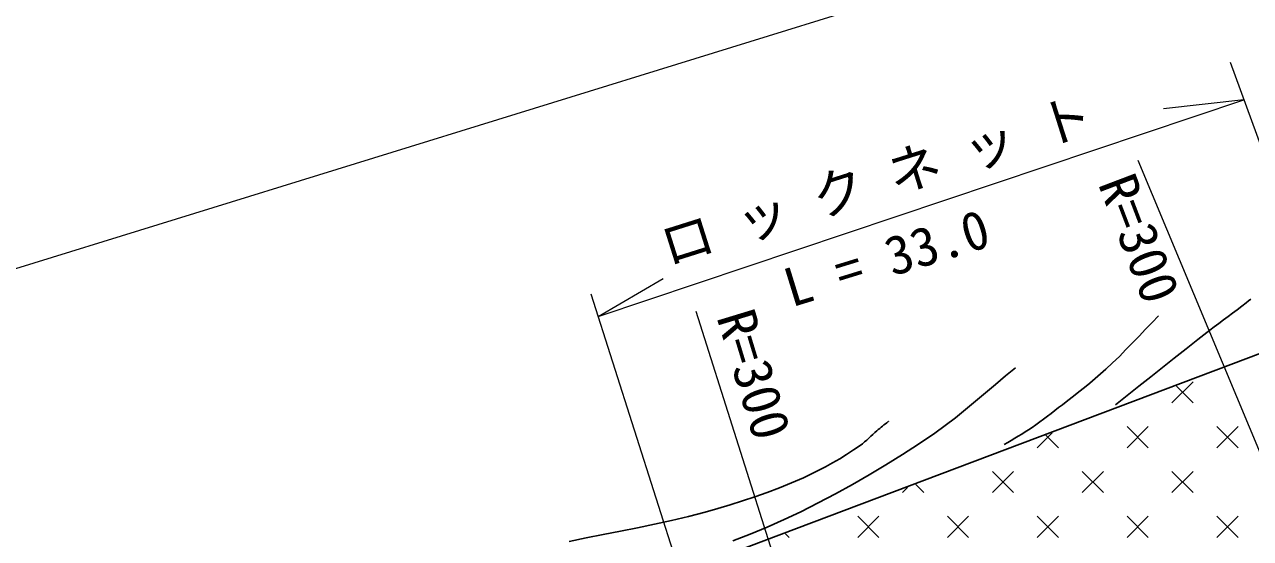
# Model space of a CAD drawing. Units: millimetres, scale not verified. Extents: x 40000 to 680000, y 20000 to 380000.
# Drawn here: x 74684 to 132610, y 292194 to 316496 of the extents above; entities that cross this region are included whole.
import ezdxf
from ezdxf.enums import TextEntityAlignment as Align

# ---------------------------------------------------------------- set-up
doc = ezdxf.new("R2010")
doc.units = ezdxf.units.MM
doc.header["$LTSCALE"] = 1000
doc.layers.add('M-BGD', color=7, linetype='Continuous', lineweight=25)
doc.layers.add('M-STR-HTXT', color=7, linetype='Continuous', lineweight=13)
doc.styles.add('ＭＳ ゴシック', font='')
doc.styles.get('ＭＳ ゴシック').set_extended_font_data('MS Gothic')

msp = doc.modelspace()

# ---------------------------------------------------------------- linework, layer by layer
at = {"layer": 'M-BGD'}
for p, q in [((107368, 291233), (134592, 301523)), ((128901, 298607), (129901, 299607)), ((129115, 299393), (129901, 298607)), ((122537, 296485), (123240, 297189)), ((126780, 297485), (127780, 296485)), ((126780, 296485), (127780, 297485)), ((131022, 297485), (132022, 296485)), ((131022, 296485), (132022, 297485)), ((122946, 297077), (123537, 296485)), ((120416, 295364), (121416, 294364)), ((120416, 294364), (121416, 295364)), ((124658, 295364), (125658, 294364)), ((124658, 294364), (125658, 295364)), ((128901, 295364), (129901, 294364)), ((128901, 294364), (129901, 295364)), ((116173, 294364), (116411, 294602)), ((116791, 294746), (117173, 294364)), ((114052, 293243), (115052, 292243)), ((114052, 292243), (115052, 293243)), ((118294, 293243), (119294, 292243)), ((118294, 292243), (119294, 293243)), ((122537, 293243), (123537, 292243)), ((122537, 292243), (123537, 293243)), ((126780, 293243), (127780, 292243)), ((126780, 292243), (127780, 293243)), ((131022, 293243), (132022, 292243)), ((131022, 292243), (132022, 293243)), ((110637, 292415), (110809, 292243))]:
    msp.add_line(p, q, dxfattribs=at)
for points in [[(132625, 303512), (132517, 303424), (132408, 303337), (132196, 303172), (131981, 303009), (131765, 302847), (131549, 302687), (131332, 302527), (131116, 302366), (130901, 302204), (130687, 302041), (130125, 301606), (129566, 301168), (129008, 300728), (128452, 300287), (127896, 299845), (127340, 299402), (126784, 298960), (126227, 298520)], [(128268, 302728), (127958, 302409), (127651, 302087), (127344, 301765), (127037, 301443), (126728, 301123), (126415, 300807), (126097, 300497), (125772, 300193), (125526, 299973), (125275, 299757), (125020, 299546), (124763, 299337), (124504, 299131), (124243, 298927), (123983, 298723), (123722, 298520), (123545, 298382), (123369, 298244), (123192, 298107), (123014, 297971), (122836, 297836), (122656, 297704), (122474, 297573), (122290, 297446), (122129, 297339), (121966, 297234), (121802, 297133), (121637, 297032), (121471, 296933), (121305, 296834), (121139, 296734), (120974, 296633)], [(108159, 292087), (108971, 292406), (109777, 292738), (110576, 293088), (111364, 293460), (112183, 293874), (112995, 294302), (113799, 294744), (114596, 295201), (115384, 295673), (116162, 296159), (116931, 296660), (117690, 297175), (118188, 297534), (118674, 297907), (119152, 298292), (119624, 298686), (120092, 299084), (120559, 299483), (121028, 299880), (121502, 300271)], [(100421, 292052), (101225, 292220), (102031, 292382), (102838, 292540), (103644, 292699), (104449, 292865), (105252, 293041), (106050, 293233), (106844, 293445), (107435, 293615), (108025, 293791), (108613, 293976), (109198, 294170), (109778, 294375), (110354, 294592), (110924, 294823), (111487, 295070), (111837, 295233), (112184, 295405), (112527, 295583), (112866, 295770), (113201, 295965), (113530, 296167), (113854, 296379), (114171, 296598), (114276, 296677), (114377, 296760), (114476, 296847), (114572, 296936), (114668, 297026), (114764, 297115), (114861, 297204), (114960, 297290), (115025, 297345), (115091, 297399), (115157, 297454), (115224, 297508), (115290, 297561), (115357, 297615), (115425, 297668), (115492, 297720), (115494, 297722), (115497, 297724), (115499, 297726), (115502, 297728), (115504, 297729), (115506, 297731), (115509, 297733), (115511, 297735)]]:
    msp.add_lwpolyline(points, dxfattribs=at)
at = {"layer": 'M-STR-HTXT'}
for p, q in [((71188, 304009), (167242, 333731)), ((131655, 314720), (139233, 293837)), ((101794, 302691), (132302, 312937)), ((132302, 312937), (128498, 312510)), ((127280, 310074), (135579, 290184)), ((101794, 302691), (104864, 304482)), ((101436, 303760), (108296, 282296)), ((106398, 302948), (113214, 281436))]:
    msp.add_line(p, q, dxfattribs=at)

# ---------------------------------------------------------------- texts
at = {"layer": 'M-STR-HTXT', "style": 'ＭＳ ゴシック'}
msp.add_text('ロ ッ ク ネ ッ ト', height=1833, rotation=17.529, dxfattribs=at).set_placement((115371, 307742), align=Align.BOTTOM_CENTER)
for s, rotation, p in [('R=300', 290.825, (127095, 302947)), ('L = 33.0', 17.125, (120614, 305528)), ('R=300', 286.915, (108660, 296545))]:
    msp.add_text(s, height=1833, rotation=rotation, dxfattribs=at).set_placement(p, align=Align.BOTTOM_RIGHT)

doc.saveas('drawing.dxf')
